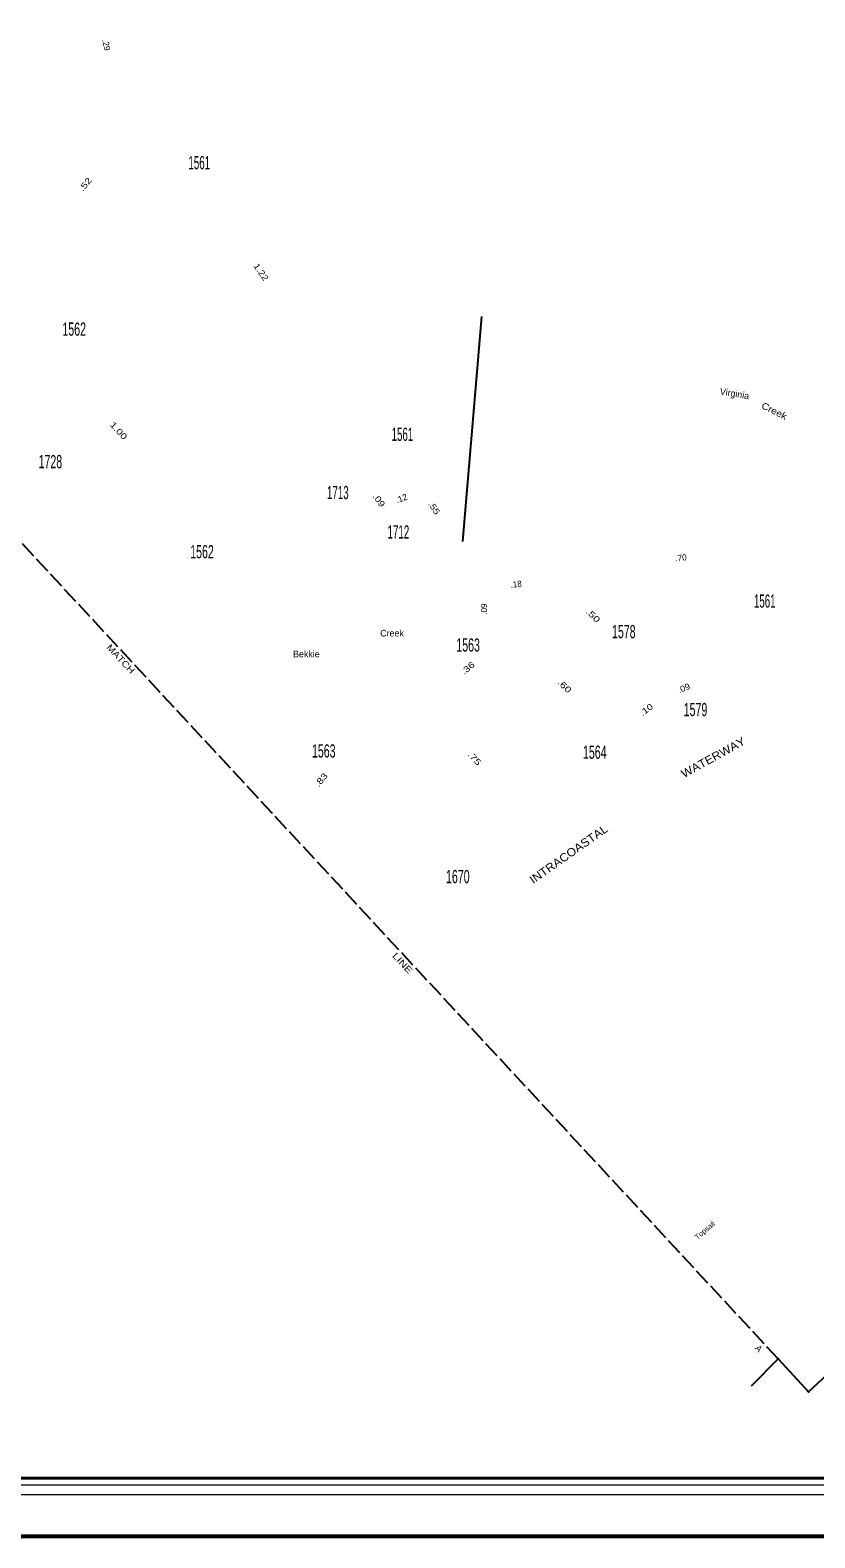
# Model space of a CAD drawing. Extents: x 666287 to 763091, y 56463 to 238034.
# Drawn here: x 715789 to 730603, y 119488 to 147952 of the extents above; entities that cross this region are included whole.
import ezdxf
from ezdxf.enums import TextEntityAlignment as Align

# ---------------------------------------------------------------- set-up
doc = ezdxf.new("R2010")
doc.units = 0
doc.header["$LTSCALE"] = 52
doc.header["$PDMODE"] = 32
doc.header["$PDSIZE"] = 26
doc.linetypes.add('LONG_DASHED', pattern=[7.5, 6, -1.5])
for name, color, linetype, lineweight in [('1', 7, 'Continuous', 13), ('20', 7, 'Continuous', 40), ('23', 7, 'Continuous', 25), ('25', 7, 'LONG_DASHED', 25), ('31', 7, 'Continuous', 25), ('40', 7, 'Continuous', 25), ('63', 7, 'Continuous', 25)]:
    doc.layers.add(name, color=color, linetype=linetype, lineweight=lineweight)
for name, color, linetype in [('48', 7, 'Continuous'), ('57', 7, 'Continuous'), ('7', 7, 'Continuous')]:
    doc.layers.add(name, color=color, linetype=linetype)

msp = doc.modelspace()

# ---------------------------------------------------------------- linework, layer by layer
at = {"layer": '1'}
msp.add_lwpolyline([(762917.99, 119487.86), (666287.35, 119487.86), (666287.35, 175884.91), (762917.99, 175884.91)], close=True, dxfattribs=at)
for p in [(729910.19, 122866.68), (730486.07, 122245.56)]:
    msp.add_point(p, dxfattribs=at)
at = {"layer": '20'}
for points in [[(666322.35, 175849.91), (762882.99, 175849.91), (762882.99, 119522.87), (666322.35, 119522.87)], [(669510.2, 174740.94), (761957.48, 174740.94), (761957.48, 120614.58), (669510.2, 120614.58)]]:
    msp.add_lwpolyline(points, close=True, dxfattribs=at)
at = {"layer": '20', "lineweight": 13}
msp.add_lwpolyline([(669201.01, 175066.41), (669201.01, 120305.3), (669379.57, 120483.97), (669379.57, 174871.58), (762088.09, 174871.58), (762088.09, 120483.97), (669379.57, 120483.97), (669201.01, 120305.3), (762266.67, 120305.3), (762266.67, 175066.41)], close=True, dxfattribs=at)
at = {"layer": '25'}
msp.add_line((729910.19, 122866.68), (712635.56, 141498.4), dxfattribs=at)
at = {"layer": '31'}
msp.add_line((723955.76, 138300.42), (724318.52, 142545.72), dxfattribs=at)
at = {"layer": '63'}
for q in [(729401.31, 122354.11), (730486.07, 122245.56)]:
    msp.add_line((729910.19, 122866.68), q, dxfattribs=at)
msp.add_lwpolyline([(730486.07, 122245.56), (761013.18, 150549.15), (741026.89, 172105.55), (710499.78, 143801.97), (712635.56, 141498.4)], dxfattribs=at)

# ---------------------------------------------------------------- texts
at = {"layer": '23'}
for s, width, p in [('1561', 0.55, (718981.36, 145325.27)), ('1562', 0.6, (716620.72, 142183.09)), ('1561', 0.55, (722817.24, 140197.54)), ('1728', 0.6, (716171.12, 139682.03)), ('1713', 0.55, (721597.96, 139097.94)), ('1712', 0.55, (722741.17, 138353.34)), ('1562', 0.6, (719033.75, 137980.76)), ('1561', 0.55, (729657.62, 137049.74)), ('1578', 0.6, (726996.22, 136472.31)), ('1563', 0.6, (724057.3, 136219.45)), ('1579', 0.6, (728350.38, 135000.38)), ('1563', 0.6, (721331.86, 134219.41)), ('1564', 0.6, (726448.59, 134196.1)), ('1670', 0.6, (723863.36, 131847.31))]:
    msp.add_text(s, height=250, dxfattribs=dict(at, width=width)).set_placement(p, align=Align.CENTER)
at = {"layer": '40'}
for s, rotation, p in [('.29', 282.338, (717172.03, 147660.43)), ('.70', 5.687, (728082.11, 137934.07)), ('.18', 6.085, (724969.12, 137434.01)), ('.09', 90.174, (724414.57, 137022.01))]:
    msp.add_text(s, height=115, rotation=rotation, dxfattribs=at).set_placement(p, align=Align.CENTER)
for s, rotation, width, p in [('.52', 50.966, 1.3, (716875.39, 145005.82)), ('1.22', 304.596, 1.2, (720100.31, 143353.32)), ('1.00', 311.904, 1.3, (717417.17, 140352.82)), ('.12', 21.054, 1.05, (722821.28, 139057.32)), ('.09', 305.621, 1.25, (722329.93, 139042.18)), ('.55', 303.919, 1.2, (723368.58, 138898.99)), ('.50', 315.312, 1.4, (726377.67, 136857.58)), ('.36', 40.983, 1.3, (724090.19, 135865.09)), ('.60', 316.319, 1.35, (725838.93, 135524.39)), ('.09', 22.528, 1.1, (728152.72, 135478.05)), ('.10', 36.622, 1.25, (727455.56, 135077.4)), ('.75', 313.715, 1.35, (724136.19, 134161.65)), ('.83', 50.073, 1.3, (721327.81, 133761.61))]:
    msp.add_text(s, height=115, rotation=rotation, dxfattribs=dict(at, width=width)).set_placement(p, align=Align.CENTER)
at = {"layer": '48'}
msp.add_text('Topsail ', height=100, rotation=40.622, dxfattribs=at).set_placement((728573.1, 125267.66), align=Align.CENTER)
at = {"layer": '57'}
msp.add_text('Virginia', height=125, rotation=350.531, dxfattribs=at).set_placement((729077.83, 141029.49), align=Align.CENTER)
for s, height, rotation, width, p in [('Creek', 125, 333.418, 1.15, (729810.11, 140707.85)), ('WATERWAY', 155, 28.977, 1.1, (728721.62, 134154.8)), ('INTRACOASTAL', 155, 35.27, 1.1, (725999.68, 132333.4))]:
    msp.add_text(s, height=height, rotation=rotation, dxfattribs=dict(at, width=width)).set_placement(p, align=Align.CENTER)
for s, p in [('Creek', (722621.83, 136505.28)), ('Bekkie ', (721027.24, 136111.25))]:
    msp.add_text(s, height=125, dxfattribs=at).set_placement(p, align=Align.CENTER)
at = {"layer": '7'}
for s, width, p in [('MATCH', 1.2, (717455.33, 136040.49)), ('LINE', 1.3, (722774, 130298.74))]:
    msp.add_text(s, height=120, rotation=312.836, dxfattribs=dict(at, width=width)).set_placement(p, align=Align.CENTER)
msp.add_text('A', height=120, rotation=312.836, dxfattribs=at).set_placement((729501.24, 123021.6), align=Align.CENTER)

doc.saveas('drawing.dxf')
